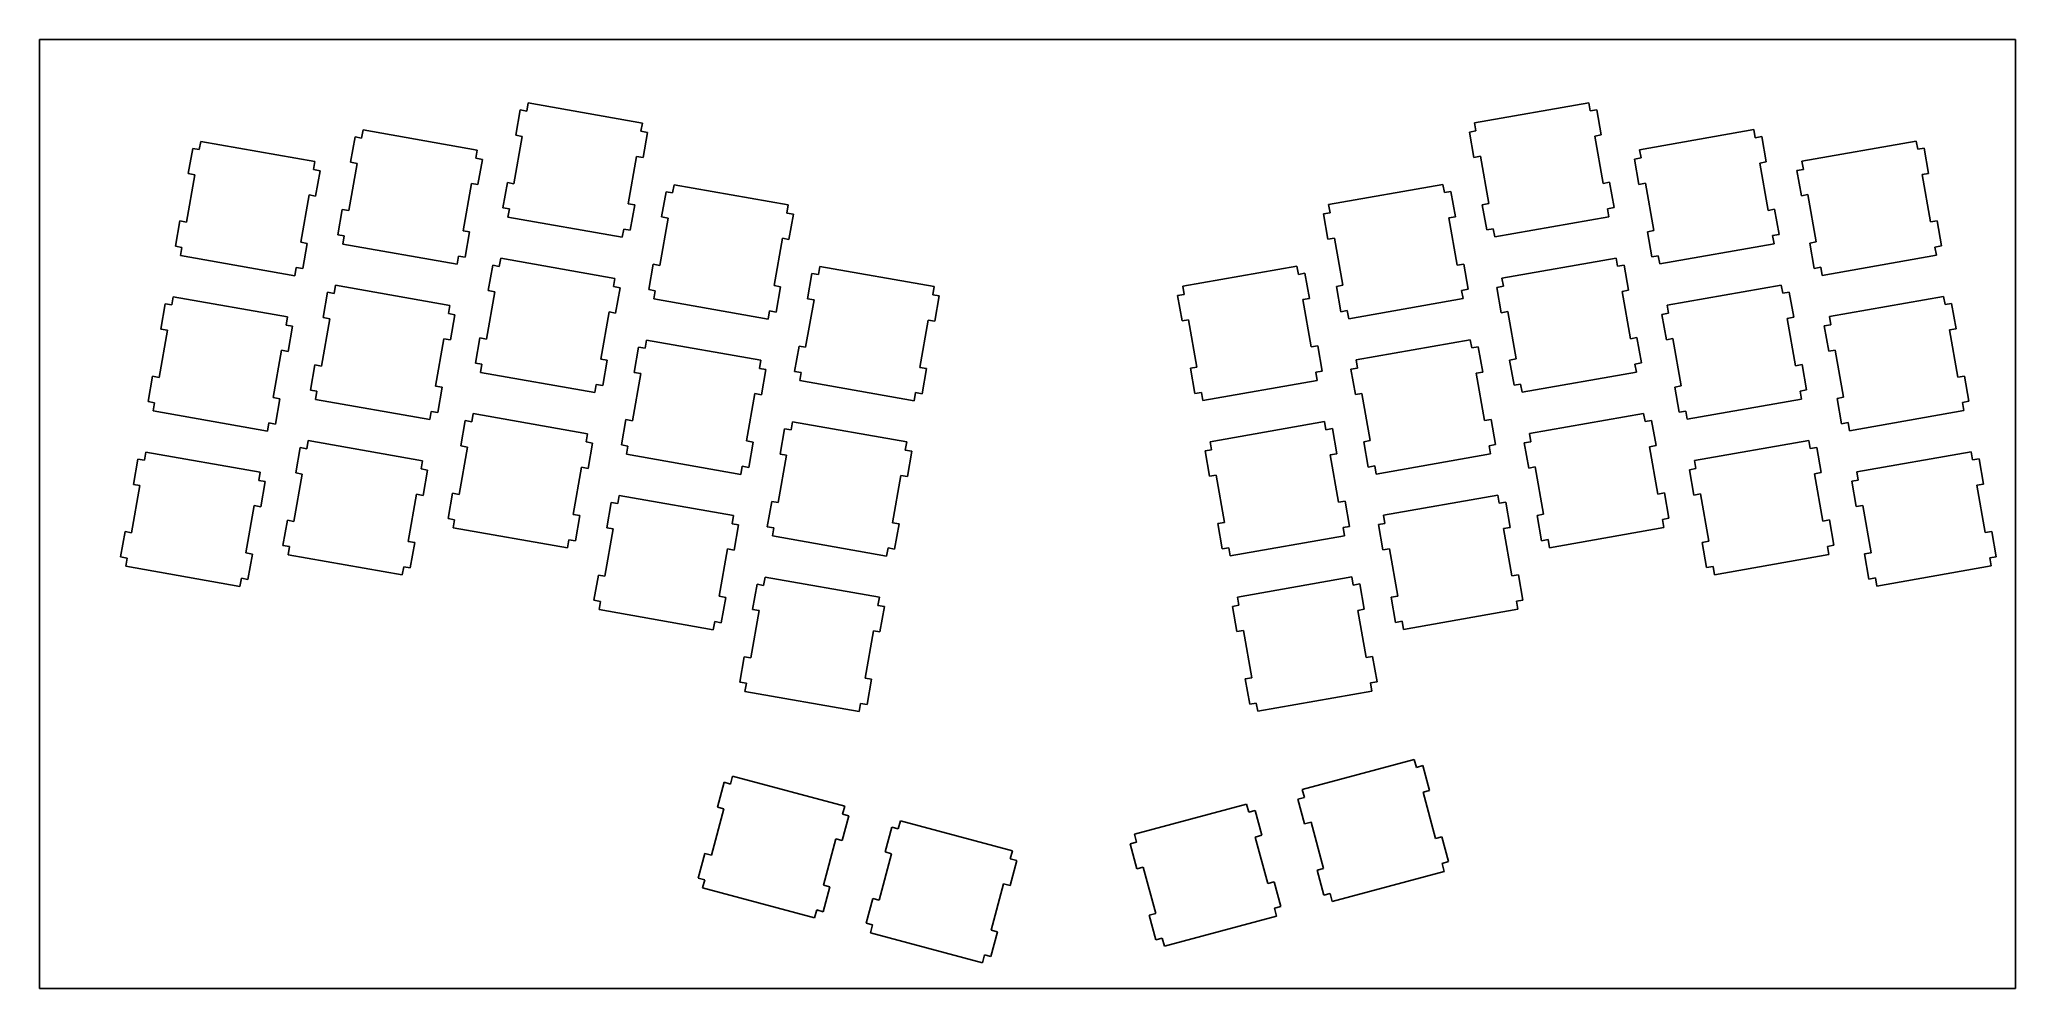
# Model space of a CAD drawing. Extents: x 0 to 238, y 0 to 115.
import ezdxf

# ---------------------------------------------------------------- set-up
doc = ezdxf.new("R2010")
doc.units = 0
doc.layers.get('0').update_dxf_attribs({"linetype": 'CONTINUOUS'})

msp = doc.modelspace()

# ---------------------------------------------------------------- linework, layer by layer
at = {"color": 0}
for p, q in [((0.0951, 114.91), (238.496, 114.91)), ((0.0951, 0.3045), (0.0951, 114.91)), ((238.496, 114.91), (238.496, 0.3045)), ((58.0831, 106.401), (57.5441, 103.349)), ((58.8712, 106.262), (58.0831, 106.401)), ((59.0448, 107.246), (58.8712, 106.262)), ((72.832, 104.815), (59.0448, 107.246)), ((187.015, 107.279), (173.229, 104.848)), ((187.19, 106.294), (187.015, 107.279)), ((187.977, 106.433), (187.19, 106.294)), ((188.516, 103.38), (187.977, 106.433)), ((19.5378, 102.606), (19.3642, 101.621)), ((33.3251, 100.175), (19.5378, 102.606)), ((38.1649, 103.142), (37.6259, 100.09)), ((38.953, 103.003), (38.1649, 103.142)), ((39.1252, 103.988), (38.953, 103.003)), ((52.9138, 101.557), (39.1252, 103.988)), ((58.3325, 103.21), (57.325, 97.4975)), ((57.5441, 103.349), (58.3325, 103.21)), ((72.6571, 103.832), (72.832, 104.815)), ((73.4452, 103.692), (72.6571, 103.832)), ((72.9079, 100.639), (73.4452, 103.692)), ((173.403, 103.864), (172.615, 103.724)), ((172.615, 103.724), (173.152, 100.673)), ((173.229, 104.848), (173.403, 103.864)), ((187.728, 103.243), (188.516, 103.38)), ((188.736, 97.5307), (187.728, 103.243)), ((206.935, 104.021), (193.147, 101.59)), ((207.108, 103.036), (206.935, 104.021)), ((207.895, 103.175), (207.108, 103.036)), ((208.435, 100.123), (207.895, 103.175)), ((226.522, 102.639), (212.735, 100.208)), ((226.696, 101.654), (226.522, 102.639)), ((18.576, 101.76), (18.0385, 98.7076)), ((19.3642, 101.621), (18.576, 101.76)), ((33.1515, 99.1898), (33.3251, 100.175)), ((52.7389, 100.572), (52.9138, 101.557)), ((53.527, 100.433), (52.7389, 100.572)), ((52.9883, 97.3804), (53.527, 100.433)), ((71.1122, 95.0666), (72.1198, 100.779)), ((72.1198, 100.779), (72.9079, 100.639)), ((173.152, 100.673), (173.94, 100.81)), ((173.94, 100.81), (174.947, 95.0983)), ((193.321, 100.605), (192.533, 100.466)), ((192.533, 100.466), (193.071, 97.4136)), ((193.147, 101.59), (193.321, 100.605)), ((212.735, 100.208), (212.908, 99.223)), ((227.484, 101.793), (226.696, 101.654)), ((228.021, 98.7407), (227.484, 101.793)), ((18.8268, 98.5682), (17.8194, 92.8578)), ((18.0385, 98.7076), (18.8268, 98.5682)), ((33.9397, 99.0505), (33.1515, 99.1898)), ((33.4009, 95.9982), (33.9397, 99.0505)), ((38.4129, 99.9504), (37.4068, 94.2386)), ((37.6259, 100.09), (38.4129, 99.9504)), ((207.647, 99.9836), (208.435, 100.123)), ((208.653, 94.2717), (207.647, 99.9836)), ((212.908, 99.223), (212.12, 99.0836)), ((212.12, 99.0836), (212.659, 96.0314)), ((227.233, 98.6014), (228.021, 98.7407)), ((228.242, 92.8896), (227.233, 98.6014)), ((31.6067, 90.4254), (32.614, 96.1376)), ((32.614, 96.1376), (33.4009, 95.9982)), ((51.1941, 91.8076), (52.2016, 97.5198)), ((52.2016, 97.5198), (52.9883, 97.3804)), ((56.5383, 97.6355), (55.9978, 94.5829)), ((57.325, 97.4975), (56.5383, 97.6355)), ((75.686, 96.526), (75.1473, 93.4738)), ((76.4727, 96.387), (75.686, 96.526)), ((76.6466, 97.3723), (76.4727, 96.387)), ((90.4353, 94.9413), (76.6466, 97.3723)), ((169.413, 97.4051), (155.626, 94.9745)), ((169.587, 96.4198), (169.413, 97.4051)), ((170.375, 96.5592), (169.587, 96.4198)), ((170.914, 93.5055), (170.375, 96.5592)), ((189.523, 97.6683), (188.736, 97.5307)), ((190.062, 94.6161), (189.523, 97.6683)), ((193.071, 97.4136), (193.86, 97.5526)), ((193.86, 97.5526), (194.867, 91.8408)), ((212.659, 96.0314), (213.447, 96.1704)), ((213.447, 96.1704), (214.453, 90.4586)), ((17.0312, 92.9954), (16.4924, 89.9432)), ((17.8194, 92.8578), (17.0312, 92.9954)), ((36.6187, 94.3776), (36.0811, 91.3253)), ((37.4068, 94.2386), (36.6187, 94.3776)), ((55.9978, 94.5829), (56.7863, 94.4439)), ((56.7863, 94.4439), (56.6138, 93.4586)), ((56.6138, 93.4586), (70.4, 91.0276)), ((71.9007, 94.9276), (71.1122, 95.0666)), ((71.3617, 91.8739), (71.9007, 94.9276)), ((75.934, 93.3344), (74.9282, 87.624)), ((75.1473, 93.4738), (75.934, 93.3344)), ((90.26, 93.956), (90.4353, 94.9413)), ((91.0484, 93.817), (90.26, 93.956)), ((90.5108, 90.7644), (91.0484, 93.817)), ((155.8, 93.9892), (155.011, 93.8498)), ((155.011, 93.8498), (155.549, 90.7976)), ((155.626, 94.9745), (155.8, 93.9892)), ((170.126, 93.3676), (170.914, 93.5055)), ((171.133, 87.6558), (170.126, 93.3676)), ((174.947, 95.0983), (174.159, 94.9607)), ((174.159, 94.9607), (174.698, 91.9067)), ((175.66, 91.0608), (189.447, 93.4918)), ((189.273, 94.4771), (190.062, 94.6161)), ((189.447, 93.4918), (189.273, 94.4771)), ((209.441, 94.4093), (208.653, 94.2717)), ((209.98, 91.3571), (209.441, 94.4093)), ((229.029, 93.0286), (228.242, 92.8896)), ((229.567, 89.9749), (229.029, 93.0286)), ((36.0811, 91.3253), (36.8681, 91.186)), ((36.8681, 91.186), (36.6945, 90.201)), ((51.9811, 91.6686), (51.1941, 91.8076)), ((51.4435, 88.616), (51.9811, 91.6686)), ((70.4, 91.0276), (70.575, 92.0129)), ((70.575, 92.0129), (71.3617, 91.8739)), ((88.7155, 85.1916), (89.7227, 90.9038)), ((89.7227, 90.9038), (90.5108, 90.7644)), ((155.549, 90.7976), (156.337, 90.9366)), ((156.337, 90.9366), (157.346, 85.2234)), ((174.698, 91.9067), (175.486, 92.0461)), ((175.486, 92.0461), (175.66, 91.0608)), ((194.867, 91.8408), (194.079, 91.7014)), ((194.079, 91.7014), (194.616, 88.6492)), ((209.192, 91.2192), (209.98, 91.3571)), ((209.365, 90.2339), (209.192, 91.2192)), ((16.4924, 89.9432), (17.2806, 89.8042)), ((17.2806, 89.8042), (17.107, 88.8189)), ((17.107, 88.8189), (30.8942, 86.3879)), ((32.3949, 90.2878), (31.6067, 90.4254)), ((31.8561, 87.2338), (32.3949, 90.2878)), ((36.6945, 90.201), (50.4832, 87.7701)), ((50.4832, 87.7701), (50.6554, 88.7554)), ((50.6554, 88.7554), (51.4435, 88.616)), ((55.7361, 88.4865), (55.5625, 87.5026)), ((69.5233, 86.0559), (55.7361, 88.4865)), ((190.324, 88.5197), (176.536, 86.0873)), ((190.497, 87.5344), (190.324, 88.5197)), ((194.616, 88.6492), (195.404, 88.7871)), ((195.404, 88.7871), (195.578, 87.8046)), ((195.578, 87.8046), (209.365, 90.2339)), ((214.453, 90.4586), (213.665, 90.3192)), ((213.665, 90.3192), (214.205, 87.2656)), ((215.166, 86.421), (228.954, 88.8517)), ((228.779, 89.8356), (229.567, 89.9749)), ((228.954, 88.8517), (228.779, 89.8356)), ((30.8942, 86.3879), (31.0679, 87.3746)), ((31.0679, 87.3746), (31.8561, 87.2338)), ((54.7744, 87.6406), (54.2368, 84.5866)), ((55.5625, 87.5026), (54.7744, 87.6406)), ((69.3498, 85.0706), (69.5233, 86.0559)), ((74.1398, 87.7616), (73.6011, 84.7094)), ((74.9282, 87.624), (74.1398, 87.7616)), ((93.2889, 86.6525), (92.7488, 83.5988)), ((94.076, 86.5131), (93.2889, 86.6525)), ((94.2495, 87.4984), (94.076, 86.5131)), ((108.037, 85.0678), (94.2495, 87.4984)), ((151.81, 87.5316), (138.023, 85.1006)), ((151.984, 86.5463), (151.81, 87.5316)), ((152.772, 86.6856), (151.984, 86.5463)), ((153.311, 83.6316), (152.772, 86.6856)), ((171.92, 87.7947), (171.133, 87.6558)), ((172.459, 84.7411), (171.92, 87.7947)), ((176.536, 86.0873), (176.71, 85.1034)), ((191.286, 87.6734), (190.497, 87.5344)), ((191.823, 84.6197), (191.286, 87.6734)), ((214.205, 87.2656), (214.992, 87.4049)), ((214.992, 87.4049), (215.166, 86.421)), ((16.2305, 83.8468), (16.0569, 82.8615)), ((30.0178, 81.4144), (16.2305, 83.8468)), ((34.8561, 84.3813), (34.3173, 81.329)), ((35.6443, 84.2437), (34.8561, 84.3813)), ((35.8179, 85.2276), (35.6443, 84.2437)), ((49.6051, 82.7966), (35.8179, 85.2276)), ((55.0252, 84.4476), (54.0177, 78.7358)), ((54.2368, 84.5866), (55.0252, 84.4476)), ((70.1379, 84.9313), (69.3498, 85.0706)), ((69.5992, 81.8776), (70.1379, 84.9313)), ((73.6011, 84.7094), (74.3892, 84.5704)), ((74.3892, 84.5704), (74.2156, 83.5851)), ((74.2156, 83.5851), (88.0029, 81.1541)), ((89.5022, 85.0526), (88.7155, 85.1916)), ((88.9649, 82), (89.5022, 85.0526)), ((93.5373, 83.4595), (92.5311, 77.7476)), ((92.7488, 83.5988), (93.5373, 83.4595)), ((107.863, 84.0825), (108.037, 85.0678)), ((108.651, 83.9431), (107.863, 84.0825)), ((108.113, 80.8895), (108.651, 83.9431)), ((138.196, 84.1156), (137.408, 83.9763)), ((137.408, 83.9763), (137.947, 80.9226)), ((138.023, 85.1006), (138.196, 84.1156)), ((152.523, 83.4926), (153.311, 83.6316)), ((153.53, 77.7804), (152.523, 83.4926)), ((157.346, 85.2234), (156.557, 85.0858)), ((156.557, 85.0858), (157.095, 82.0332)), ((158.057, 81.1872), (171.844, 83.6179)), ((171.67, 84.6032), (172.459, 84.7411)), ((171.844, 83.6179), (171.67, 84.6032)), ((176.71, 85.1034), (175.923, 84.9644)), ((175.923, 84.9644), (176.461, 81.9108)), ((191.036, 84.4808), (191.823, 84.6197)), ((192.043, 78.7686), (191.036, 84.4808)), ((210.243, 85.2607), (196.456, 82.8298)), ((210.417, 84.2768), (210.243, 85.2607)), ((211.204, 84.4144), (210.417, 84.2768)), ((211.743, 81.3622), (211.204, 84.4144)), ((229.829, 83.8786), (216.042, 81.4476)), ((230.003, 82.8947), (229.829, 83.8786)), ((15.2687, 83.0005), (14.7298, 79.9469)), ((16.0569, 82.8615), (15.2687, 83.0005)), ((29.8442, 80.4305), (30.0178, 81.4144)), ((35.1055, 81.19), (34.0982, 75.4779)), ((34.3173, 81.329), (35.1055, 81.19)), ((49.4316, 81.8127), (49.6051, 82.7966)), ((50.2197, 81.6737), (49.4316, 81.8127)), ((49.681, 78.6197), (50.2197, 81.6737)), ((67.8049, 76.3048), (68.8111, 82.0166)), ((68.8111, 82.0166), (69.5992, 81.8776)), ((88.0029, 81.1541), (88.1765, 82.1394)), ((88.1765, 82.1394), (88.9649, 82)), ((137.947, 80.9226), (138.736, 81.0616)), ((138.736, 81.0616), (139.743, 75.3498)), ((157.095, 82.0332), (157.883, 82.1711)), ((157.883, 82.1711), (158.057, 81.1872)), ((176.461, 81.9108), (177.249, 82.0498)), ((177.249, 82.0498), (178.256, 76.3379)), ((196.628, 81.8444), (195.84, 81.7065)), ((195.84, 81.7065), (196.38, 78.6529)), ((196.456, 82.8298), (196.628, 81.8444)), ((210.954, 81.2229), (211.743, 81.3622)), ((211.962, 75.511), (210.954, 81.2229)), ((216.042, 81.4476), (216.217, 80.4623)), ((230.791, 83.0322), (230.003, 82.8947)), ((231.33, 79.98), (230.791, 83.0322)), ((15.5181, 79.8079), (14.5121, 74.0957)), ((14.7298, 79.9469), (15.5181, 79.8079)), ((30.631, 80.2915), (29.8442, 80.4305)), ((30.0936, 77.2375), (30.631, 80.2915)), ((47.8854, 73.0472), (48.8943, 78.759)), ((48.8943, 78.759), (49.681, 78.6197)), ((53.2296, 78.8748), (52.6905, 75.8225)), ((54.0177, 78.7358), (53.2296, 78.8748)), ((106.317, 75.3166), (107.326, 81.0288)), ((107.326, 81.0288), (108.113, 80.8895)), ((192.83, 78.9079), (192.043, 78.7686)), ((193.369, 75.8553), (192.83, 78.9079)), ((196.38, 78.6529), (197.167, 78.7922)), ((197.167, 78.7922), (198.174, 73.08)), ((216.217, 80.4623), (215.429, 80.3243)), ((215.429, 80.3243), (215.966, 77.2707)), ((230.542, 79.8407), (231.33, 79.98)), ((231.549, 74.1288), (230.542, 79.8407)), ((28.298, 71.665), (29.3054, 77.3769)), ((29.3054, 77.3769), (30.0936, 77.2375)), ((68.592, 76.1654), (67.8049, 76.3048)), ((72.3773, 77.7656), (71.84, 74.713)), ((73.1654, 77.6277), (72.3773, 77.7656)), ((73.3379, 78.6116), (73.1654, 77.6277)), ((87.1266, 76.1806), (73.3379, 78.6116)), ((91.743, 77.8866), (91.204, 74.8344)), ((92.5311, 77.7476), (91.743, 77.8866)), ((154.317, 77.9198), (153.53, 77.7804)), ((154.856, 74.8676), (154.317, 77.9198)), ((172.722, 78.6447), (158.933, 76.2123)), ((172.894, 77.6609), (172.722, 78.6447)), ((173.682, 77.7984), (172.894, 77.6609)), ((174.22, 74.7462), (173.682, 77.7984)), ((178.256, 76.3379), (177.468, 76.1986)), ((215.966, 77.2707), (216.754, 77.41)), ((216.754, 77.41), (217.762, 71.6979)), ((13.7239, 74.235), (13.1851, 71.1824)), ((14.5121, 74.0957), (13.7239, 74.235)), ((33.3099, 75.6172), (32.7725, 72.5646)), ((34.0982, 75.4779), (33.3099, 75.6172)), ((52.6905, 75.8225), (53.479, 75.6832)), ((53.479, 75.6832), (53.3054, 74.6993)), ((53.3054, 74.6993), (67.0927, 72.2672)), ((68.053, 73.1132), (68.592, 76.1654)), ((72.6267, 74.574), (71.6195, 68.8619)), ((71.84, 74.713), (72.6267, 74.574)), ((86.9527, 75.1953), (87.1266, 76.1806)), ((87.7411, 75.0577), (86.9527, 75.1953)), ((87.2024, 72.0037), (87.7411, 75.0577)), ((91.204, 74.8344), (91.9924, 74.6965)), ((91.9924, 74.6965), (91.8185, 73.7112)), ((107.105, 75.1777), (106.317, 75.3166)), ((106.568, 72.1265), (107.105, 75.1777)), ((139.743, 75.3498), (138.955, 75.2105)), ((138.955, 75.2105), (139.492, 72.1582)), ((154.068, 74.7282), (154.856, 74.8676)), ((154.241, 73.7443), (154.068, 74.7282)), ((159.107, 75.2285), (158.32, 75.0905)), ((158.32, 75.0905), (158.858, 72.0369)), ((158.933, 76.2123), (159.107, 75.2285)), ((173.433, 74.6069), (174.22, 74.7462)), ((174.44, 68.895), (173.433, 74.6069)), ((177.468, 76.1986), (178.007, 73.1464)), ((178.967, 72.3), (192.756, 74.731)), ((192.581, 75.7163), (193.369, 75.8553)), ((192.756, 74.731), (192.581, 75.7163)), ((212.75, 75.65), (211.962, 75.511)), ((213.287, 72.5964), (212.75, 75.65)), ((232.336, 74.2678), (231.549, 74.1288)), ((232.876, 71.2156), (232.336, 74.2678)), ((29.0862, 71.5257), (28.298, 71.665)), ((28.5474, 68.4735), (29.0862, 71.5257)), ((32.7725, 72.5646), (33.5607, 72.4256)), ((33.5607, 72.4256), (33.3871, 71.4403)), ((48.6738, 72.9079), (47.8854, 73.0472)), ((48.1348, 69.8556), (48.6738, 72.9079)), ((67.0927, 72.2672), (67.2663, 73.2525)), ((67.2663, 73.2525), (68.053, 73.1132)), ((85.4082, 66.4312), (86.414, 72.1431)), ((86.414, 72.1431), (87.2024, 72.0037)), ((91.8185, 73.7112), (105.606, 71.2805)), ((105.606, 71.2805), (105.78, 72.2644)), ((105.78, 72.2644), (106.568, 72.1265)), ((139.492, 72.1582), (140.28, 72.2976)), ((140.28, 72.2976), (140.455, 71.3123)), ((140.455, 71.3123), (154.241, 73.7443)), ((158.858, 72.0369), (159.646, 72.1762)), ((159.646, 72.1762), (160.653, 66.464)), ((178.007, 73.1464), (178.795, 73.2854)), ((178.795, 73.2854), (178.967, 72.3)), ((198.174, 73.08), (197.386, 72.941)), ((197.386, 72.941), (197.925, 69.8885)), ((212.499, 72.4588), (213.287, 72.5964)), ((212.674, 71.4735), (212.499, 72.4588)), ((217.762, 71.6979), (216.974, 71.5589)), ((216.974, 71.5589), (217.512, 68.5063)), ((13.1851, 71.1824), (13.9719, 71.0434)), ((13.9719, 71.0434), (13.7997, 70.0581)), ((13.7997, 70.0581), (27.5856, 67.6271)), ((33.3871, 71.4403), (47.1745, 69.0093)), ((47.1745, 69.0093), (47.3481, 69.9946)), ((47.3481, 69.9946), (48.1348, 69.8556)), ((52.4288, 69.7248), (52.2538, 68.7405)), ((66.216, 67.2938), (52.4288, 69.7248)), ((193.631, 69.7576), (179.845, 67.3269)), ((193.806, 68.7737), (193.631, 69.7576)), ((197.925, 69.8885), (198.713, 70.0264)), ((198.713, 70.0264), (198.887, 69.0425)), ((198.887, 69.0425), (212.674, 71.4735)), ((218.474, 67.6603), (232.261, 70.0913)), ((232.088, 71.0766), (232.876, 71.2156)), ((232.261, 70.0913), (232.088, 71.0766)), ((27.5856, 67.6271), (27.7592, 68.6125)), ((27.7592, 68.6125), (28.5474, 68.4735)), ((51.4671, 68.8785), (50.9281, 65.8262)), ((52.2538, 68.7405), (51.4671, 68.8785)), ((66.0411, 66.3085), (66.216, 67.2938)), ((70.8311, 69.0012), (70.2938, 65.9476)), ((71.6195, 68.8619), (70.8311, 69.0012)), ((89.9806, 67.8917), (89.4415, 64.8395)), ((90.7687, 67.7527), (89.9806, 67.8917)), ((90.9408, 68.7366), (90.7687, 67.7527)), ((104.729, 66.3056), (90.9408, 68.7366)), ((155.119, 68.7698), (141.332, 66.3388)), ((155.292, 67.7855), (155.119, 68.7698)), ((156.079, 67.9235), (155.292, 67.7855)), ((156.618, 64.8712), (156.079, 67.9235)), ((175.229, 69.0344), (174.44, 68.895)), ((175.766, 65.9804), (175.229, 69.0344)), ((179.845, 67.3269), (180.019, 66.3416)), ((194.594, 68.9116), (193.806, 68.7737)), ((195.132, 65.8594), (194.594, 68.9116)), ((217.512, 68.5063), (218.301, 68.6456)), ((218.301, 68.6456), (218.474, 67.6603)), ((12.9219, 65.0847), (12.7482, 64.0994)), ((26.7091, 62.654), (12.9219, 65.0847)), ((31.5488, 65.6209), (31.01, 62.5683)), ((32.3371, 65.4816), (31.5488, 65.6209)), ((32.5093, 66.4669), (32.3371, 65.4816)), ((46.2979, 64.0362), (32.5093, 66.4669)), ((51.7165, 65.6883), (50.709, 59.9765)), ((50.9281, 65.8262), (51.7165, 65.6883)), ((66.8295, 66.1705), (66.0411, 66.3085)), ((66.2919, 63.1183), (66.8295, 66.1705)), ((70.2938, 65.9476), (71.0819, 65.8096)), ((71.0819, 65.8096), (70.9069, 64.8243)), ((70.9069, 64.8243), (84.6956, 62.3933)), ((86.1949, 66.2919), (85.4082, 66.4312)), ((85.6562, 63.2396), (86.1949, 66.2919)), ((90.23, 64.7001), (89.2224, 58.9883)), ((89.4415, 64.8395), (90.23, 64.7001)), ((104.556, 65.3217), (104.729, 66.3056)), ((105.344, 65.1828), (104.556, 65.3217)), ((104.804, 62.1302), (105.344, 65.1828)), ((141.504, 65.3535), (140.717, 65.2156)), ((140.717, 65.2156), (141.256, 62.1633)), ((141.332, 66.3388), (141.504, 65.3535)), ((155.83, 64.7333), (156.618, 64.8712)), ((156.837, 59.0215), (155.83, 64.7333)), ((160.653, 66.464), (159.865, 66.325)), ((159.865, 66.325), (160.404, 63.2725)), ((161.364, 62.4265), (175.153, 64.8575)), ((174.979, 65.8428), (175.766, 65.9804)), ((175.153, 64.8575), (174.979, 65.8428)), ((180.019, 66.3416), (179.231, 66.2037)), ((179.231, 66.2037), (179.768, 63.15)), ((194.344, 65.72), (195.132, 65.8594)), ((195.352, 60.0082), (194.344, 65.72)), ((213.551, 66.5), (199.763, 64.069)), ((213.724, 65.5147), (213.551, 66.5)), ((214.511, 65.6537), (213.724, 65.5147)), ((215.051, 62.6015), (214.511, 65.6537)), ((233.138, 65.1178), (219.351, 62.6869)), ((233.311, 64.1325), (233.138, 65.1178)), ((11.96, 64.2387), (11.4226, 61.1861)), ((12.7482, 64.0994), (11.96, 64.2387)), ((26.5355, 61.6687), (26.7091, 62.654)), ((31.7968, 62.4293), (30.7909, 56.7171)), ((31.01, 62.5683), (31.7968, 62.4293)), ((46.1229, 63.0509), (46.2979, 64.0362)), ((46.9113, 62.9116), (46.1229, 63.0509)), ((46.3723, 59.8593), (46.9113, 62.9116)), ((64.4962, 57.5455), (65.5038, 63.2576)), ((65.5038, 63.2576), (66.2919, 63.1183)), ((84.6956, 62.3933), (84.8678, 63.3786)), ((84.8678, 63.3786), (85.6562, 63.2396)), ((103.01, 56.5573), (104.017, 62.2695)), ((104.017, 62.2695), (104.804, 62.1302)), ((141.256, 62.1633), (142.044, 62.3013)), ((142.044, 62.3013), (143.05, 56.5905)), ((160.404, 63.2725), (161.192, 63.4104)), ((161.192, 63.4104), (161.364, 62.4265)), ((179.768, 63.15), (180.556, 63.289)), ((180.556, 63.289), (181.563, 57.5772)), ((199.937, 63.0837), (199.149, 62.9447)), ((199.149, 62.9447), (199.687, 59.8921)), ((199.763, 64.069), (199.937, 63.0837)), ((214.263, 62.4625), (215.051, 62.6015)), ((215.269, 56.7503), (214.263, 62.4625)), ((219.351, 62.6869), (219.524, 61.7015)), ((234.1, 64.2719), (233.311, 64.1325)), ((234.637, 61.2193), (234.1, 64.2719)), ((12.2108, 61.0471), (11.2034, 55.3364)), ((11.4226, 61.1861), (12.2108, 61.0471)), ((27.3237, 61.5294), (26.5355, 61.6687)), ((26.7849, 58.4771), (27.3237, 61.5294)), ((44.5781, 54.2865), (45.5856, 59.9983)), ((45.5856, 59.9983), (46.3723, 59.8593)), ((49.9209, 60.1155), (49.3818, 57.0618)), ((50.709, 59.9765), (49.9209, 60.1155)), ((70.0306, 59.8509), (69.8571, 58.8656)), ((83.8193, 57.4202), (70.0306, 59.8509)), ((176.029, 59.884), (162.242, 57.453)), ((176.203, 58.8987), (176.029, 59.884)), ((196.139, 60.1472), (195.352, 60.0082)), ((196.678, 57.095), (196.139, 60.1472)), ((199.687, 59.8921), (200.475, 60.0315)), ((200.475, 60.0315), (201.483, 54.3197)), ((219.524, 61.7015), (218.736, 61.5625)), ((218.736, 61.5625), (219.275, 58.51)), ((233.849, 61.0803), (234.637, 61.2193)), ((234.858, 55.3681), (233.849, 61.0803)), ((24.9907, 52.9043), (25.9981, 58.6161)), ((25.9981, 58.6161), (26.7849, 58.4771)), ((65.2847, 57.4065), (64.4962, 57.5455)), ((64.7457, 54.3525), (65.2847, 57.4065)), ((69.07, 59.0049), (68.5313, 55.9523)), ((69.8571, 58.8656), (69.07, 59.0049)), ((83.6443, 56.4349), (83.8193, 57.4202)), ((88.4343, 59.1273), (87.8967, 56.0737)), ((89.2224, 58.9883), (88.4343, 59.1273)), ((157.626, 59.1605), (156.837, 59.0215)), ((158.163, 56.1068), (157.626, 59.1605)), ((162.242, 57.453), (162.416, 56.4677)), ((176.991, 59.0381), (176.203, 58.8987)), ((177.528, 55.9855), (176.991, 59.0381)), ((181.563, 57.5772), (180.775, 57.4379)), ((180.775, 57.4379), (181.314, 54.3856)), ((219.275, 58.51), (220.063, 58.6493)), ((220.063, 58.6493), (221.069, 52.9375)), ((10.4152, 55.4743), (9.8764, 52.4207)), ((11.2034, 55.3364), (10.4152, 55.4743)), ((30.0027, 56.8565), (29.4638, 53.8028)), ((30.7909, 56.7171), (30.0027, 56.8565)), ((49.3818, 57.0618), (50.1703, 56.9225)), ((50.1703, 56.9225), (49.9981, 55.9386)), ((49.9981, 55.9386), (63.784, 53.5065)), ((69.318, 55.8133), (68.3122, 50.1015)), ((68.5313, 55.9523), (69.318, 55.8133)), ((84.4324, 56.2956), (83.6443, 56.4349)), ((83.8951, 53.2433), (84.4324, 56.2956)), ((87.8967, 56.0737), (88.6852, 55.9347)), ((88.6852, 55.9347), (88.5102, 54.9508)), ((88.5102, 54.9508), (102.297, 52.5184)), ((103.798, 56.4183), (103.01, 56.5573)), ((103.259, 53.3647), (103.798, 56.4183)), ((143.05, 56.5905), (142.263, 56.4515)), ((142.263, 56.4515), (142.801, 53.3975)), ((143.763, 52.5515), (157.55, 54.9836)), ((157.376, 55.9675), (158.163, 56.1068)), ((157.55, 54.9836), (157.376, 55.9675)), ((162.416, 56.4677), (161.627, 56.3287)), ((161.627, 56.3287), (162.166, 53.2765)), ((176.742, 55.8465), (177.528, 55.9855)), ((177.749, 50.1343), (176.742, 55.8465)), ((182.276, 53.5397), (196.063, 55.9703)), ((195.889, 56.9556), (196.678, 57.095)), ((196.063, 55.9703), (195.889, 56.9556)), ((216.057, 56.8896), (215.269, 56.7503)), ((216.596, 53.8357), (216.057, 56.8896)), ((235.645, 55.5075), (234.858, 55.3681)), ((236.183, 52.4538), (235.645, 55.5075)), ((25.779, 52.765), (24.9907, 52.9043)), ((25.2402, 49.7127), (25.779, 52.765)), ((29.4638, 53.8028), (30.2521, 53.6649)), ((30.2521, 53.6649), (30.0784, 52.6796)), ((30.0784, 52.6796), (43.8672, 50.249)), ((45.3651, 54.1472), (44.5781, 54.2865)), ((44.8275, 51.0949), (45.3651, 54.1472)), ((63.784, 53.5065), (63.959, 54.4918)), ((63.959, 54.4918), (64.7457, 54.3525)), ((82.0995, 47.6705), (83.1067, 53.3823)), ((83.1067, 53.3823), (83.8951, 53.2433)), ((102.297, 52.5184), (102.471, 53.5037)), ((102.471, 53.5037), (103.259, 53.3647)), ((142.801, 53.3975), (143.589, 53.5368)), ((143.589, 53.5368), (143.763, 52.5515)), ((162.166, 53.2765), (162.953, 53.4155)), ((162.953, 53.4155), (163.962, 47.7037)), ((181.314, 54.3856), (182.102, 54.5264)), ((182.102, 54.5264), (182.276, 53.5397)), ((201.483, 54.3197), (200.695, 54.1803)), ((200.695, 54.1803), (201.232, 51.1267)), ((202.194, 50.2804), (215.981, 52.7128)), ((215.808, 53.6967), (216.596, 53.8357)), ((215.981, 52.7128), (215.808, 53.6967)), ((221.069, 52.9375), (220.282, 52.7981)), ((220.282, 52.7981), (220.821, 49.7445)), ((235.395, 52.3145), (236.183, 52.4538)), ((9.8764, 52.4207), (10.6646, 52.2813)), ((10.6646, 52.2813), (10.491, 51.2974)), ((10.491, 51.2974), (24.2783, 48.8668)), ((43.8672, 50.249), (44.0394, 51.2339)), ((44.0394, 51.2339), (44.8275, 51.0949)), ((67.5238, 50.2405), (66.9851, 47.1883)), ((68.3122, 50.1015), (67.5238, 50.2405)), ((178.536, 50.2737), (177.749, 50.1343)), ((179.075, 47.22), (178.536, 50.2737)), ((201.232, 51.1267), (202.02, 51.2657)), ((202.02, 51.2657), (202.194, 50.2804)), ((221.782, 48.8996), (235.57, 51.3306)), ((235.57, 51.3306), (235.395, 52.3145)), ((24.2783, 48.8668), (24.4519, 49.8507)), ((24.4519, 49.8507), (25.2402, 49.7127)), ((86.6733, 49.1314), (86.1328, 46.0774)), ((87.46, 48.992), (86.6733, 49.1314)), ((87.6335, 49.9773), (87.46, 48.992)), ((101.421, 47.5463), (87.6335, 49.9773)), ((158.426, 50.0105), (144.639, 47.5795)), ((158.601, 49.0252), (158.426, 50.0105)), ((159.388, 49.1642), (158.601, 49.0252)), ((159.927, 46.1105), (159.388, 49.1642)), ((163.962, 47.7037), (163.173, 47.5643)), ((220.821, 49.7445), (221.608, 49.8835)), ((221.608, 49.8835), (221.782, 48.8996)), ((66.9851, 47.1883), (67.7732, 47.0489)), ((67.7732, 47.0489), (67.5996, 46.0636)), ((67.5996, 46.0636), (81.3869, 43.633)), ((82.8862, 47.5312), (82.0995, 47.6705)), ((82.3489, 44.4789), (82.8862, 47.5312)), ((86.9213, 45.9398), (85.9151, 40.2276)), ((86.1328, 46.0774), (86.9213, 45.9398)), ((101.247, 46.561), (101.421, 47.5463)), ((102.035, 46.422), (101.247, 46.561)), ((101.497, 43.3698), (102.035, 46.422)), ((144.812, 46.5942), (144.024, 46.4552)), ((144.024, 46.4552), (144.563, 43.4026)), ((144.639, 47.5795), (144.812, 46.5942)), ((159.139, 45.9726), (159.927, 46.1105)), ((160.146, 40.2594), (159.139, 45.9726)), ((163.173, 47.5643), (163.711, 44.5107)), ((164.673, 43.6644), (178.46, 46.0968)), ((178.286, 47.0807), (179.075, 47.22)), ((178.46, 46.0968), (178.286, 47.0807)), ((81.3869, 43.633), (81.5605, 44.6183)), ((81.5605, 44.6183), (82.3489, 44.4789)), ((99.701, 37.7956), (100.71, 43.5074)), ((100.71, 43.5074), (101.497, 43.3698)), ((144.563, 43.4026), (145.351, 43.5405)), ((145.351, 43.5405), (146.359, 37.8284)), ((163.711, 44.5107), (164.499, 44.6497)), ((164.499, 44.6497), (164.673, 43.6644)), ((85.127, 40.3655), (84.588, 37.3133)), ((85.9151, 40.2276), (85.127, 40.3655)), ((160.933, 40.3987), (160.146, 40.2594)), ((161.472, 37.3461), (160.933, 40.3987)), ((84.588, 37.3133), (85.3765, 37.174)), ((85.3765, 37.174), (85.2029, 36.1901)), ((85.2029, 36.1901), (98.9901, 33.7578)), ((100.489, 37.6576), (99.701, 37.7956)), ((99.9518, 34.6039), (100.489, 37.6576)), ((146.359, 37.8284), (145.571, 37.6908)), ((145.571, 37.6908), (146.108, 34.637)), ((147.071, 33.7909), (160.857, 36.2218)), ((160.683, 37.2071), (161.472, 37.3461)), ((160.857, 36.2218), (160.683, 37.2071)), ((98.9901, 33.7578), (99.1637, 34.7431)), ((99.1637, 34.7431), (99.9518, 34.6039)), ((146.108, 34.637), (146.896, 34.7762)), ((146.896, 34.7762), (147.071, 33.7909)), ((165.961, 27.9797), (152.438, 24.3555)), ((166.22, 27.0137), (165.961, 27.9797)), ((166.992, 27.2204), (166.22, 27.0137)), ((167.796, 24.2259), (166.992, 27.2204)), ((82.6851, 25.2084), (81.8829, 22.2154)), ((83.4581, 25.0017), (82.6851, 25.2084)), ((83.7159, 25.9678), (83.4581, 25.0017)), ((97.24, 22.3449), (83.7159, 25.9678)), ((152.438, 24.3555), (152.698, 23.3894)), ((167.022, 24.0192), (167.796, 24.2259)), ((168.523, 18.4175), (167.022, 24.0192)), ((82.6562, 22.0086), (81.1541, 16.4055)), ((81.8829, 22.2154), (82.6562, 22.0086)), ((96.9807, 21.3789), (97.24, 22.3449)), ((145.721, 22.5557), (132.198, 18.9315)), ((145.98, 21.5897), (145.721, 22.5557)), ((146.751, 21.7964), (145.98, 21.5897)), ((147.555, 18.8033), (146.751, 21.7964)), ((152.698, 23.3894), (151.924, 23.1827)), ((151.924, 23.1827), (152.727, 20.1896)), ((96.9518, 18.1777), (97.754, 21.1722)), ((97.754, 21.1722), (96.9807, 21.3789)), ((102.926, 19.7859), (102.124, 16.7914)), ((103.699, 19.5792), (102.926, 19.7859)), ((103.958, 20.5452), (103.699, 19.5792)), ((117.481, 16.9209), (103.958, 20.5452)), ((152.727, 20.1896), (153.5, 20.3963)), ((153.5, 20.3963), (155, 14.7932)), ((94.6781, 12.7827), (96.1789, 18.3844)), ((96.1789, 18.3844), (96.9518, 18.1777)), ((102.124, 16.7914), (102.897, 16.5847)), ((117.221, 15.9549), (117.481, 16.9209)), ((132.457, 17.9655), (131.684, 17.7588)), ((131.684, 17.7588), (132.486, 14.7657)), ((132.198, 18.9315), (132.457, 17.9655)), ((146.782, 18.5952), (147.555, 18.8033)), ((148.282, 12.9935), (146.782, 18.5952)), ((169.296, 18.6242), (168.523, 18.4175)), ((170.098, 15.6297), (169.296, 18.6242)), ((80.3811, 16.6136), (79.5789, 13.6178)), ((81.1541, 16.4055), (80.3811, 16.6136)), ((102.897, 16.5847), (101.396, 10.9816)), ((117.192, 12.7537), (117.995, 15.7482)), ((117.995, 15.7482), (117.221, 15.9549)), ((132.486, 14.7657), (133.259, 14.9724)), ((133.259, 14.9724), (134.76, 9.3707)), ((155, 14.7932), (154.227, 14.5865)), ((154.227, 14.5865), (155.031, 11.5921)), ((156.061, 10.8327), (169.584, 14.4556)), ((169.325, 15.4216), (170.098, 15.6297)), ((169.584, 14.4556), (169.325, 15.4216)), ((79.5789, 13.6178), (80.3522, 13.4111)), ((80.3522, 13.4111), (80.0929, 12.445)), ((80.0929, 12.445), (93.617, 8.8222)), ((94.6478, 9.5815), (95.4497, 12.5746)), ((95.4497, 12.5746), (94.6781, 12.7827)), ((114.919, 7.3587), (116.419, 12.9605)), ((116.419, 12.9605), (117.192, 12.7537)), ((149.056, 13.2002), (148.282, 12.9935)), ((149.858, 10.2058), (149.056, 13.2002)), ((93.617, 8.8222), (93.8749, 9.7882)), ((93.8749, 9.7882), (94.6478, 9.5815)), ((100.623, 11.1897), (99.8209, 8.1952)), ((101.396, 10.9816), (100.623, 11.1897)), ((149.085, 9.9991), (149.858, 10.2058)), ((149.344, 9.033), (149.085, 9.9991)), ((155.031, 11.5921), (155.803, 11.7988)), ((155.803, 11.7988), (156.061, 10.8327)), ((99.8209, 8.1952), (100.593, 7.9885)), ((100.593, 7.9885), (100.335, 7.0225)), ((115.69, 7.1506), (114.919, 7.3587)), ((134.76, 9.3707), (133.987, 9.1626)), ((133.987, 9.1626), (134.79, 6.1681)), ((135.821, 5.4088), (149.344, 9.033)), ((100.335, 7.0225), (113.858, 3.3982)), ((114.888, 4.1576), (115.69, 7.1506)), ((134.79, 6.1681), (135.562, 6.3748)), ((135.562, 6.3748), (135.821, 5.4088)), ((113.858, 3.3982), (114.115, 4.3643)), ((114.115, 4.3643), (114.888, 4.1576)), ((238.496, 0.3045), (0.0951, 0.3045))]:
    msp.add_line(p, q, dxfattribs=at)

doc.saveas('drawing.dxf')
